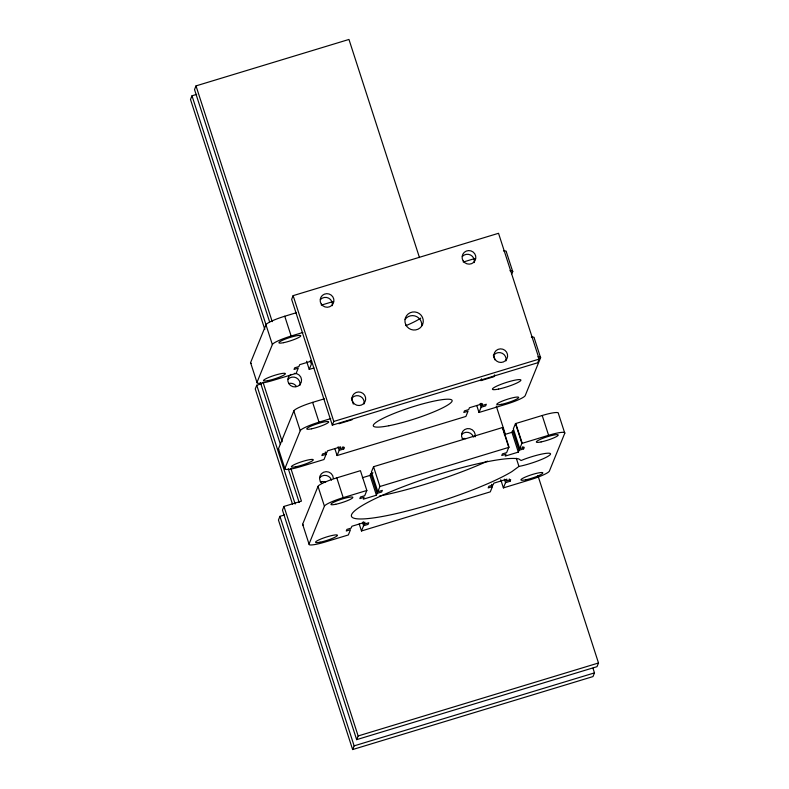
<?xml version="1.0" encoding="UTF-8"?>
<svg xmlns="http://www.w3.org/2000/svg" width="789" height="789" viewBox="0 0 789 789"><rect width="100%" height="100%" fill="white"/><g stroke="black" fill="none" stroke-linecap="round" stroke-linejoin="round"><path stroke-width="1.18" d="M196.698 94.364L191.993 95.794L190.494 99.473L264.798 329.358M419.482 257.608L348.965 39.45L196.007 85.893L194.518 89.571L269.582 321.804M311.685 361.037L299.662 364.686L298.913 366.55L294.692 367.832L294.031 369.439L298.262 368.157L296.131 373.394L273.142 380.367A18.403 2.683 -17.9 0 1 256.977 382.458L250.577 362.654L265.962 324.772A18.403 2.683 -17.9 0 1 284.75 316.241L296.477 312.681M256.977 382.458L272.353 344.566L265.962 324.772M261.317 383.858L256.76 385.239L255.261 388.928L292.532 504.24M293.133 295.648L291.644 299.337L332.307 425.133L537.694 362.772L539.193 359.084L498.53 233.288L293.133 295.648L333.796 421.444L332.307 425.133M313.923 367.99L309.239 369.41L311.369 364.173L310.235 360.681M325.354 451.969L326.104 454.306L323.983 459.533L301.023 466.506A18.403 2.683 -17.9 0 1 284.859 468.587L278.458 448.793L293.833 410.911A18.403 2.683 -17.9 0 1 312.631 402.37L324.338 398.82M284.859 468.587L300.234 430.705L293.833 410.911M284.602 514.931L279.937 516.341L278.448 520.03L352.634 749.55L592.993 676.577L594.482 672.889L592.973 668.204M290.894 468.518L301.437 501.133L283.961 506.439L282.462 510.128L356.658 739.648L597.007 666.675L598.506 662.987L537.94 475.619M491.655 484.298L492.405 486.626L490.285 491.863L361.47 530.977L363.591 525.74L368.108 524.369L368.759 522.762L364.242 524.133L365.001 522.269L351.894 526.253L351.135 528.107L346.913 529.389L346.263 531.007L350.484 529.725L348.353 534.952L325.206 541.984A18.403 2.683 -17.9 0 1 309.032 544.065L302.631 524.271L318.016 486.389A18.403 2.683 -17.9 0 1 336.804 477.858L360.435 470.678L366.836 490.482L364.705 495.719L360.484 497.001L359.833 498.609L364.054 497.326L363.305 499.19L376.412 495.206L377.162 493.352L370.761 473.548L373.019 472.867M531.382 337.061A18.364 2.683 -17.9 0 1 534.192 337.929L540.593 357.723L525.208 395.614A18.403 2.683 -17.9 0 1 506.42 404.146L479.012 412.469L481.142 407.232L485.659 405.862L486.31 404.244L481.793 405.615L482.552 403.761L469.435 407.745L468.686 409.599L464.465 410.882L463.804 412.499L468.035 411.217L465.904 416.444L337.09 455.559L339.211 450.322L338.087 446.83M339.211 450.322L343.728 448.951L344.389 447.343L339.872 448.714L340.621 446.85L327.514 450.835L326.754 452.689L322.533 453.971L321.882 455.588L326.104 454.306M309.032 544.065L324.417 506.183L318.016 486.389M376.412 495.206L370.011 475.402L370.761 473.548M377.823 491.734L379.943 486.497L509.063 447.294L502.662 427.5L373.542 466.703L371.422 471.94L377.823 491.734L382.34 490.363L381.679 491.981L377.162 493.352M511.814 273.813L512.712 271.584L506.311 251.79A18.364 2.683 -17.9 0 0 503.5 250.922M481.606 378.819L480.846 380.673L493.963 376.698L494.713 374.844M352.634 749.55L354.133 745.861L279.937 516.341M356.658 739.648L358.147 735.959L283.961 506.439M518.334 452.117L511.943 432.313L512.692 430.459L519.093 450.253L518.334 452.117L505.226 456.091L505.986 454.237L501.755 455.519L502.415 453.912L506.637 452.63L508.767 447.393L502.366 427.589M500.759 479.732L503.392 487.888L530.602 479.623A18.403 2.683 -17.9 0 0 549.391 471.092L564.776 433.2L558.375 413.406A18.364 2.683 -17.9 0 0 542.201 415.497L515.473 423.604L513.343 428.841L519.744 448.645L524.261 447.274L523.61 448.882L519.093 450.253M503.392 487.888L505.522 482.651L504.388 479.16M519.744 448.645L521.874 443.408L515.473 423.604M522.229 443.191L515.769 423.515M505.522 482.651L510.039 481.28L510.69 479.663L506.173 481.034L506.933 479.179L493.815 483.164L493.066 485.018L488.845 486.3L488.184 487.908L492.405 486.626M518.945 466.427L511.992 471.536A89.709 13.088 -17.9 0 1 378.079 517.229A89.709 13.088 -17.9 0 1 392.202 491.083A89.709 13.088 -17.9 0 1 518.807 458.932L521.085 460.52L524.468 459.178A20.701 3.018 -17.9 0 1 550.515 454.158A20.701 3.018 -17.9 0 1 522.14 465.757L518.945 466.427L516.312 458.271M321.32 305.136L333.037 301.576M463.251 262.047L474.939 258.496M272.353 344.566A18.403 2.683 -17.9 0 1 291.151 336.035L302.877 332.475M300.234 430.705A18.403 2.683 -17.9 0 1 319.022 422.174L330.739 418.614M333.796 421.444L539.193 359.084M338.925 423.772L352.032 419.787M362.368 477.73L370.011 475.402M504.289 434.64L511.943 432.313M324.417 506.183A18.403 2.683 -17.9 0 1 343.205 497.652L366.836 490.482M521.874 443.408L548.602 435.291A18.364 2.683 -17.9 0 1 564.776 433.2M358.147 735.959L598.506 662.987M354.133 745.861L594.482 672.889M542.201 415.497L548.602 435.291M493.352 355.178L494.861 359.833M522.86 446.554L523.61 448.882M496.291 406.157L505.325 434.118M509.28 478.953L510.039 481.28M481.043 403.287L481.793 405.615M480.008 403.741L481.142 407.232M476.753 405.477L479.012 412.469M351.43 398.267L353.314 404.096M373.542 466.703L379.943 486.497M342.978 446.623L343.728 448.951M363.492 521.795L364.242 524.133M362.467 522.249L363.591 525.74M306.605 361.254L309.239 369.41M334.832 448.566L337.09 455.559M359.212 523.985L361.47 530.977M284.75 316.241L291.151 336.035M312.631 402.37L319.022 422.174M336.804 477.858L343.205 497.652M196.007 85.893L272.215 321.636M191.993 95.794L266.297 325.67M263.043 382.33L282.235 441.732M260.409 382.517L280.371 444.246M288.271 468.715L299.189 502.485M256.76 385.239L295.165 504.043M303.459 525.099A18.403 2.683 -17.9 0 1 302.631 524.271M487.494 461.141A89.709 13.088 -17.9 0 1 379.667 495.985M509.901 270.726A18.364 2.683 -17.9 0 1 512.712 271.584M251.405 363.482A18.403 2.683 -17.9 0 1 250.577 362.654M420.754 318.085A41.403 6.046 -17.9 0 1 405.862 325.689M537.773 356.865A18.364 2.683 -17.9 0 1 540.593 357.723M278.714 449.444A18.403 2.683 -17.9 0 1 278.458 448.793M288.093 379.203A6.904 6.776 22.1 0 1 299.919 385.357M462.591 438.95A6.904 6.776 22.1 0 1 467.157 428.644A6.904 6.776 22.1 0 1 475.106 436.869M294.356 373.355A6.904 6.776 22.1 0 1 301.26 382.241A6.904 6.776 22.1 0 1 290.52 385.505A6.904 6.776 22.1 0 1 290.963 374.38M319.861 477.493A6.904 6.776 22.1 0 1 331.518 480.136M461.792 434.404A6.904 6.776 22.1 0 1 473.439 437.047M321.833 483.41A6.904 6.776 22.1 0 1 323.52 472.256A6.904 6.776 22.1 0 1 333.333 478.193M352.219 397.804A6.904 6.776 22.1 0 1 364.045 403.958M494.151 354.715A6.904 6.776 22.1 0 1 505.976 360.869M405.102 319.348A9.202 9.034 22.1 0 1 421.74 325.601M462.374 256.415A6.904 6.776 22.1 0 1 474.199 262.579M320.452 299.514A6.904 6.776 22.1 0 1 332.268 305.668M288.567 383.553A6.904 6.776 22.1 0 1 296.447 386.442M320.334 481.842A6.904 6.776 22.1 0 1 325.581 482.345M462.265 438.753A6.904 6.776 22.1 0 1 465.826 438.625M335.729 504.279A11.5 1.677 -17.9 0 0 352.821 497.563A11.5 1.677 -17.9 0 0 337.14 500.788A11.5 1.677 -17.9 0 0 335.729 504.279M525.74 479.801A11.5 1.677 -17.9 0 0 542.832 473.084A11.5 1.677 -17.9 0 0 527.151 476.309A11.5 1.677 -17.9 0 0 525.74 479.801M541.116 441.919A11.5 1.677 -17.9 0 0 558.217 435.203A11.5 1.677 -17.9 0 0 542.536 438.428A11.5 1.677 -17.9 0 0 541.116 441.919M320.107 542.211A11.5 1.677 -17.9 0 0 337.416 535.494A11.5 1.677 -17.9 0 0 322.02 538.571A11.5 1.677 -17.9 0 0 320.107 542.211M283.665 342.663A11.5 1.677 -17.9 0 0 300.767 335.946A11.5 1.677 -17.9 0 0 285.085 339.181A11.5 1.677 -17.9 0 0 283.665 342.663M268.053 380.594A11.5 1.677 -17.9 0 0 285.352 373.878A11.5 1.677 -17.9 0 0 269.956 376.955A11.5 1.677 -17.9 0 0 268.053 380.594M295.934 466.733A11.5 1.677 -17.9 0 0 313.233 460.017A11.5 1.677 -17.9 0 0 297.838 463.094A11.5 1.677 -17.9 0 0 295.934 466.733M311.547 428.802A11.5 1.677 -17.9 0 0 328.638 422.085A11.5 1.677 -17.9 0 0 312.967 425.31A11.5 1.677 -17.9 0 0 311.547 428.802M501.557 404.323A11.5 1.677 -17.9 0 0 518.659 397.607A11.5 1.677 -17.9 0 0 502.978 400.832A11.5 1.677 -17.9 0 0 501.557 404.323M388.918 425.735A41.403 6.046 -17.9 0 0 451.86 401.591A41.403 6.046 -17.9 0 0 397.39 412.154A41.403 6.046 -17.9 0 0 388.918 425.735M498.609 389.066A14.952 2.18 -17.9 0 0 520.878 380.328A14.952 2.18 -17.9 0 0 500.551 384.499A14.952 2.18 -17.9 0 0 498.609 389.066M353.028 402.351A6.904 6.776 22.1 0 0 364.932 401.936A6.904 6.776 22.1 0 0 358.482 391.965A6.904 6.776 22.1 0 0 353.028 402.351M494.95 359.261A6.904 6.776 22.1 0 0 506.863 358.847A6.904 6.776 22.1 0 0 500.413 348.866A6.904 6.776 22.1 0 0 494.95 359.261M321.251 304.061A6.904 6.776 22.1 0 0 333.165 303.647A6.904 6.776 22.1 0 0 326.705 293.666A6.904 6.776 22.1 0 0 321.251 304.061M463.182 260.972A6.904 6.776 22.1 0 0 475.086 260.548A6.904 6.776 22.1 0 0 468.636 250.577A6.904 6.776 22.1 0 0 463.182 260.972M405.763 324.664A9.202 9.034 22.1 0 0 421.602 326.291A9.202 9.034 22.1 0 0 414.935 311.961A9.202 9.034 22.1 0 0 405.763 324.664"/></g></svg>
